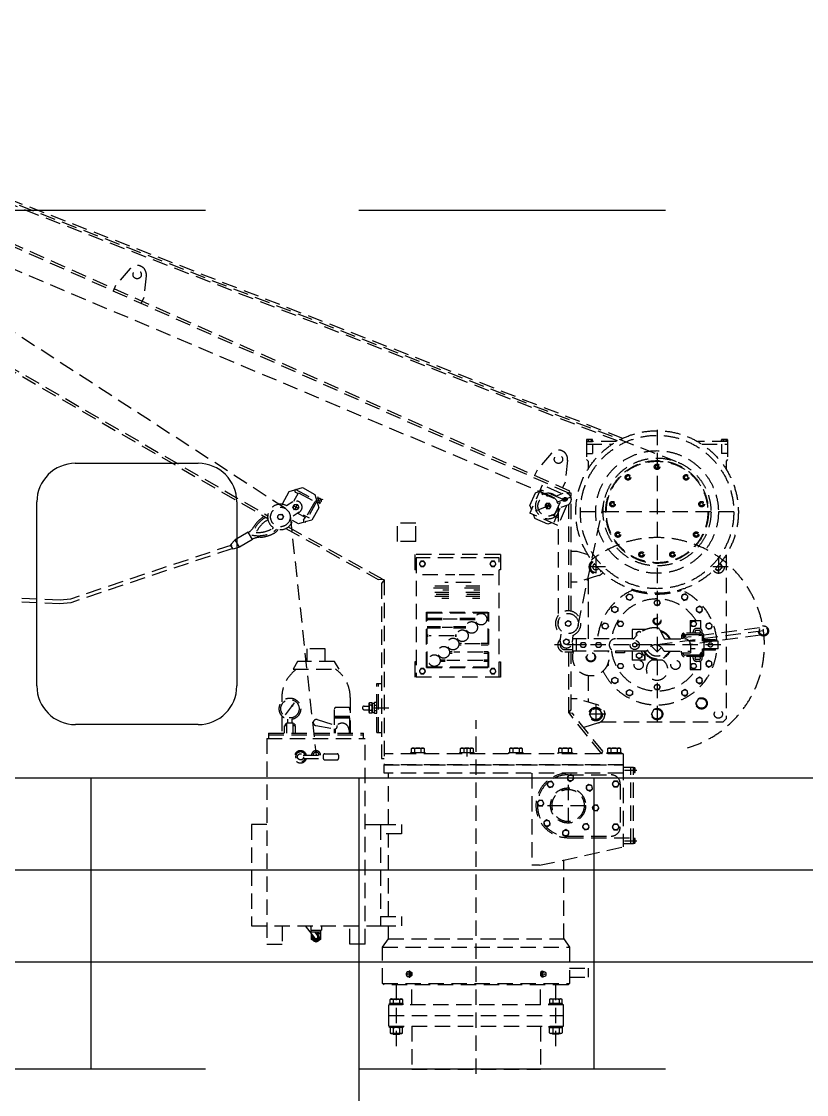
# Model space of a CAD drawing. Header units: millimetres. Extents: x -1838618 to -1600818, y -1770412 to -1553248.
# Drawn here: x -1811205 to -1808645, y -1644828 to -1641329 of the extents above; entities that cross this region are included whole.
import ezdxf

# ---------------------------------------------------------------- set-up
doc = ezdxf.new("R2010")
doc.units = ezdxf.units.MM
doc.header["$LTSCALE"] = 100
doc.linetypes.add('CENTER1', pattern=[2, 1.25, -0.25, 0.25, -0.25])
doc.linetypes.add('DASHED', pattern=[0.75, 0.5, -0.25])
for name, color, linetype in [('112tank', 9, 'CENTER1'), ('316lifesaving', 5, 'Continuous'), ('bt', 7, 'Continuous')]:
    doc.layers.add(name, color=color, linetype=linetype)

# ---------------------------------------------------------------- blocks, each defined once
blk = doc.blocks.new('RESCURE')
at = {"layer": '316lifesaving', "color": 9, "linetype": 'DASHED'}
for p, q in [((3584.7, 1835.7), (-96.5, 3271.3)), ((3408.7, 1911.9), (-72, 3269.3)), ((3392, 1903.4), (-38.5, 3241.2)), ((3236, 1740.1), (-7.6, 3180)), ((3232.8, 1732.8), (-5.8, 3170.5)), ((-106.6, 3014.4), (2251.6, 1650.6)), ((-96.1, 3017.8), (2251.4, 1659.8)), ((3178.1, 1721.8), (216.3, 2973)), ((2309.2, 1683.1), (541.1, 2830.5)), ((1803, 2465.3), (1756, 2410.7)), ((1855.6, 2442.3), (1847.3, 2370.7)), ((1755.6, 2410.5), (1747.6, 2392.2)), ((1847.3, 2370.7), (1839.3, 2352.3)), ((3520.8, 1940.1), (3520.8, 978.3)), ((3388.3, 1901.3), (3290.8, 1901.3)), ((3290.8, 1901.3), (3290.8, 1842.8)), ((3290.8, 1892.8), (3374.6, 1892.8)), ((3296, 1907.6), (3296, 1901.3)), ((3305.7, 1907.6), (3305.7, 1901.3)), ((3310.8, 1892.8), (3310.8, 1862.8)), ((3750.8, 1901.3), (3653.3, 1901.3)), ((3667, 1892.8), (3750.8, 1892.8)), ((3730.8, 1892.8), (3730.8, 1862.8)), ((3736, 1907.6), (3736, 1901.3)), ((3745.7, 1907.6), (3745.7, 1901.3)), ((3750.8, 1901.3), (3750.8, 1842.8)), ((3176.5, 1863.3), (3129.5, 1808.6)), ((3290.8, 1862.8), (3310.8, 1862.8)), ((3750.8, 1862.8), (3730.8, 1862.8)), ((3229.1, 1840.3), (3220.8, 1768.6)), ((3290.8, 1842.8), (3295.8, 1837.8)), ((3295.8, 1837.8), (3295.8, 1811.8)), ((3750.8, 1842.8), (3745.8, 1837.8)), ((3745.8, 1837.8), (3745.8, 1811.8)), ((3129.5, 1808.6), (3121.5, 1790.3)), ((2343.3, 1745), (2365.2, 1751.3)), ((2365.2, 1751.3), (2405.1, 1729.3)), ((3146.3, 1759.8), (3106.1, 1668.2)), ((3208.3, 1732.6), (3146.3, 1759.8)), ((3220.8, 1768.6), (3213, 1750.2)), ((2299.4, 1698.7), (2321.4, 1738.6)), ((2321.4, 1738.6), (2340.3, 1744.1)), ((2339.9, 1743.4), (2341.3, 1746)), ((2341.3, 1746), (2411.4, 1707.4)), ((2341.9, 1736.6), (2350.6, 1731.8)), ((2405.1, 1729.3), (2417.7, 1685.5)), ((2422.1, 1697.5), (2415.1, 1721.5)), ((3105.9, 1692.5), (3124.2, 1734.3)), ((3239.9, 1720.5), (3106.1, 1668.2)), ((3124.2, 1734.3), (3137.3, 1739.4)), ((3214, 1731.8), (3192, 1723.2)), ((3208.3, 1732.6), (3209.4, 1730)), ((3227.7, 1709.6), (3213, 1716)), ((3217.1, 1705.5), (3223.6, 1720.1)), ((3232.8, 1732.8), (3236, 1740.1)), ((3240.8, 1732.8), (3232.8, 1732.8)), ((3232.8, 1729.5), (3232.8, 1732.8)), ((3240.8, 1348.4), (3240.8, 1732.8)), ((2299.4, 1698.7), (2300, 1696.6)), ((2332.8, 1704.7), (2312.8, 1692)), ((2352.5, 1683.6), (2334.4, 1691.9)), ((2347.6, 1696.8), (2339.3, 1678.7)), ((2411.4, 1707.4), (2372.8, 1637.3)), ((2417.7, 1685.5), (2395.7, 1645.6)), ((2430.6, 1713), (2406.6, 1706)), ((3105.9, 1692.5), (3111, 1679.4)), ((3174.6, 1687.3), (3156.2, 1695.4)), ((3161.4, 1682.2), (3169.4, 1700.5)), ((3224.9, 1690.1), (3197.7, 1628.1)), ((3198.4, 1691.3), (3198, 1308.1)), ((3228.6, 1694.6), (3206.6, 1686)), ((3223.9, 1692.7), (3224.9, 1690.1)), ((3232.8, 1349.5), (3232.8, 1696.8)), ((3263.3, 1301.3), (3348.6, 1707.9)), ((2324.6, 1659.2), (2409, 878.5)), ((2354.1, 1670.9), (2334.2, 1658.2)), ((2367.5, 1663.1), (2386.8, 1652.4)), ((2368.2, 1645.6), (2373, 1654.3)), ((2395.7, 1645.6), (2373.8, 1639.3)), ((3197.7, 1628.1), (3106.1, 1668.2)), ((3117.3, 1663.3), (3122.5, 1650.1)), ((3164.2, 1631.8), (3122.5, 1650.1)), ((3177, 1663.2), (3197.1, 1654.4)), ((3770.8, 1671.8), (3270.8, 1671.8)), ((2310.4, 1618.2), (2611.7, 1452.1)), ((2318.3, 1623), (2630.8, 1450.7)), ((2352, 1633), (2332.5, 1643.7)), ((2370.8, 1638.4), (2352, 1633)), ((2372.8, 1637.3), (2370.1, 1638.8)), ((2734.8, 1635.4), (2674.8, 1635.4)), ((2674.8, 1575.4), (2674.8, 1635.4)), ((2734.8, 1575.4), (2734.8, 1635.4)), ((3177.4, 1637), (3164.2, 1631.8)), ((2145.7, 1580.7), (2130.4, 1564.9)), ((2187.8, 1605.7), (2145.7, 1580.7)), ((2159.9, 1557), (2145.7, 1580.7)), ((2201.9, 1582), (2159.9, 1557)), ((2201.9, 1582), (2187.8, 1605.7)), ((2734.8, 1575.4), (2674.8, 1575.4)), ((2138.6, 1551), (2130.4, 1564.9)), ((2159.9, 1557), (2138.6, 1551)), ((3260.8, 1542.8), (3240.8, 1542.8)), ((3295.7, 1532), (3260.8, 1542.8)), ((2730.8, 1532.8), (2730.8, 1482.8)), ((3010.8, 1532.8), (2730.8, 1532.8)), ((2735.8, 1522.8), (2735.8, 1132.8)), ((3005.8, 1522.8), (2735.8, 1522.8)), ((3005.8, 1132.8), (3005.8, 1522.8)), ((3010.8, 1532.8), (3010.8, 1482.8)), ((3320.8, 1524.8), (3320.8, 1460.8)), ((3720.8, 1524.8), (3720.8, 1460.8)), ((3745.8, 1531.8), (3745.8, 997.8)), ((2735.8, 1482.8), (2730.8, 1482.8)), ((3010.8, 1482.8), (3005.8, 1482.8)), ((3352.8, 1492.8), (3288.8, 1492.8)), ((3752.8, 1492.8), (3688.8, 1492.8)), ((2630.8, 1450.7), (2611.7, 1452.1)), ((2630.8, 1450.7), (2622.8, 1438.9)), ((2622.8, 1438.9), (2622.8, 867.8)), ((2630.8, 1450.7), (2630.8, 847.8)), ((2755.9, 1468.1), (2861.6, 1468.1)), ((2914.2, 1441.7), (2829, 1441.7)), ((2875.9, 1468.1), (2987.4, 1468.1)), ((3260.8, 1442.8), (3240.8, 1442.8)), ((3329.7, 1464.2), (3260.8, 1442.8)), ((3295.8, 1453.7), (3295.8, 1258.3)), ((2842.2, 1423.2), (2783.9, 1423.2)), ((2842.2, 1429.9), (2796.4, 1429.9)), ((2842.2, 1409.8), (2796.4, 1409.8)), ((2842.2, 1403.1), (2800.3, 1403.1)), ((2842.2, 1416.5), (2822.7, 1416.5)), ((2943, 1423.2), (2884.7, 1423.2)), ((2943, 1429.9), (2897.2, 1429.9)), ((2943, 1409.8), (2897.2, 1409.8)), ((2943, 1403.1), (2901.1, 1403.1)), ((2943, 1416.5), (2923.5, 1416.5)), ((2842.2, 1396.4), (2796.4, 1396.4)), ((2842.2, 1389.7), (2818.6, 1389.7)), ((2943, 1396.4), (2897.2, 1396.4)), ((2943, 1389.7), (2919.4, 1389.7)), ((2769.3, 1164.3), (2769.3, 1345.3)), ((2769.3, 1345.3), (2972.3, 1345.3)), ((2771.6, 1166.6), (2771.6, 1343)), ((2771.6, 1343), (2970, 1343)), ((2970, 1166.6), (2970, 1343)), ((2972.3, 1164.3), (2972.3, 1345.3)), ((2819.7, 1324.7), (2771.6, 1324.7)), ((2819.7, 1320.1), (2771.6, 1320.1)), ((2814.8, 1297.7), (2771.6, 1297.7)), ((2853.5, 1295.6), (2819.9, 1295.6)), ((2868.8, 1322.6), (2823.5, 1322.6)), ((2897.3, 1297.7), (2857, 1297.7)), ((2927.9, 1324.7), (2872.4, 1324.7)), ((2927.9, 1320.1), (2872.4, 1320.1)), ((3628.6, 1318.3), (3663.3, 1318.3)), ((3628.6, 1318.3), (3628.6, 1276.3)), ((3663.3, 1290.1), (3663.3, 1318.3)), ((2814.8, 1293.1), (2771.6, 1293.1)), ((2774.9, 1270.6), (2771.6, 1270.6)), ((2774.4, 1266), (2771.6, 1266)), ((2859.2, 1268.5), (2778.2, 1268.5)), ((2897.3, 1293.1), (2857, 1293.1)), ((2867, 1270.6), (2862.8, 1270.6)), ((2867, 1266), (2862.8, 1266)), ((3205.4, 1250.2), (3207.7, 1273.7)), ((3245.2, 1246.4), (3247.5, 1269.9)), ((3439.9, 1288.3), (3439.9, 1258.3)), ((3483.4, 1288.3), (3439.9, 1288.3)), ((3867.8, 1283.8), (3520.8, 1238.3)), ((3529.6, 1288.6), (3543.4, 1261.1)), ((3601.8, 1258.3), (3601.8, 1270.3)), ((3611.3, 1273.1), (3603.4, 1269.3)), ((3612.2, 1271.3), (3604.3, 1267.5)), ((3606.3, 1258.3), (3606.3, 1262.8)), ((3666.3, 1276.3), (3607.8, 1276.3)), ((3855, 1294.2), (3611.5, 1262.3)), ((3858.2, 1270.4), (3614.5, 1238.5)), ((3664.8, 1271.8), (3615.3, 1271.8)), ((3638.6, 1276.3), (3638.6, 1281.3)), ((3657.8, 1285.8), (3648.8, 1285.8)), ((3657.8, 1276.8), (3648.8, 1276.8)), ((3657.6, 1291.8), (3649.1, 1291.8)), ((3668.1, 1276.3), (3668.1, 1281.3)), ((3668.8, 1250.8), (3668.8, 1267.8)), ((3673.3, 1250.8), (3673.3, 1269.3)), ((2379, 1225.8), (2379, 1183.8)), ((2439, 1225.8), (2379, 1225.8)), ((2439, 1183.8), (2439, 1225.8)), ((2874.6, 1243.6), (2882.7, 1243.6)), ((2874.6, 1239), (2882.4, 1239)), ((2943.8, 1241.5), (2887.9, 1241.5)), ((2947.3, 1239), (2970, 1239)), ((2947.4, 1243.6), (2970, 1243.6)), ((3728.7, 1238.3), (3186.9, 1238.3)), ((3244.9, 1244.1), (3244.9, 1215.3)), ((3439.9, 1258.3), (3246.4, 1258.3)), ((3256.9, 1258.3), (3256.9, 1218.3)), ((3287.9, 1238.3), (3271.9, 1238.3)), ((3337.9, 1238.3), (3321.9, 1238.3)), ((3442.8, 1258.3), (3384.8, 1258.3)), ((3518.8, 1218.4), (3501.9, 1235.3)), ((3534.8, 1230.4), (3522.8, 1218.4)), ((3547.9, 1258.3), (3609.8, 1258.3)), ((3719.6, 1250.8), (3625.4, 1250.8)), ((3629.8, 1238.3), (3629.8, 1212.3)), ((3719.6, 1225.8), (3629.8, 1225.8)), ((3668.8, 1213.8), (3668.8, 1225.8)), ((3711.1, 1254.8), (3673.3, 1254.8)), ((3673.3, 1206.3), (3673.3, 1225.8)), ((3674.6, 1225.8), (3674.6, 1250.8)), ((3675.6, 1250.8), (3675.6, 1254.8)), ((3675.6, 1221.8), (3675.6, 1225.8)), ((3678.1, 1250.8), (3678.1, 1253.8)), ((3678.1, 1222.8), (3678.1, 1225.8)), ((3711.1, 1250.8), (3711.1, 1254.8)), ((3711.1, 1221.8), (3711.1, 1225.8)), ((3719.6, 1225.8), (3719.6, 1250.8)), ((2844.2, 1216.6), (2852.5, 1216.6)), ((2844.2, 1212), (2852.7, 1212)), ((2952.9, 1214.5), (2858.5, 1214.5)), ((2956.5, 1216.6), (2970, 1216.6)), ((2956.5, 1212), (2970, 1212)), ((3219.9, 1223.3), (3244.9, 1223.3)), ((3219.9, 1215.3), (3244.9, 1215.3)), ((3232.8, 1017.8), (3232.8, 1215.3)), ((3240.8, 1027.1), (3240.8, 1215.3)), ((3439.9, 1218.3), (3244.9, 1218.3)), ((3384.8, 1218.3), (3384.8, 1212.3)), ((3483.8, 1218.3), (3384.8, 1218.3)), ((3414.8, 1212.3), (3384.8, 1212.3)), ((3414.8, 1218.3), (3414.8, 1212.3)), ((3439.9, 1218.3), (3439.9, 1188.3)), ((3479.9, 1201.6), (3479.9, 1188.3)), ((3482.4, 1188.3), (3482.4, 1209.6)), ((3545.8, 1218.3), (3629.8, 1218.3)), ((3599.8, 1218.3), (3599.8, 1212.3)), ((3599.8, 1212.3), (3629.8, 1212.3)), ((3601.8, 1207.3), (3601.8, 1212.3)), ((3606.3, 1208.8), (3606.3, 1212.3)), ((3667.3, 1200.3), (3608.8, 1200.3)), ((3659.8, 1204.8), (3610.3, 1204.8)), ((3628.6, 1200.3), (3628.6, 1158.3)), ((3638.6, 1195.3), (3638.6, 1200.3)), ((3657.8, 1199.8), (3648.8, 1199.8)), ((3657.8, 1190.8), (3648.8, 1190.8)), ((3668.6, 1210.6), (3664.3, 1203)), ((3670.3, 1209.7), (3666.1, 1202)), ((3668.1, 1195.3), (3668.1, 1200.3)), ((3711.1, 1221.8), (3673.3, 1221.8)), ((2348.4, 1183.8), (2334, 1158.8)), ((2334, 1158.8), (2484, 1158.8)), ((2469.6, 1183.8), (2348.4, 1183.8)), ((2484, 1158.8), (2469.6, 1183.8)), ((2735.8, 1182.8), (2730.8, 1182.8)), ((2730.8, 1182.8), (2730.8, 1132.8)), ((2769.3, 1164.3), (2972.3, 1164.3)), ((2771.6, 1166.6), (2970, 1166.6)), ((2813.7, 1189.5), (2829.9, 1189.5)), ((2813.7, 1184.9), (2830.1, 1184.9)), ((2952.9, 1187.4), (2835.9, 1187.4)), ((2956.5, 1189.5), (2970, 1189.5)), ((2956.5, 1184.9), (2970, 1184.9)), ((3005.8, 1182.8), (3010.8, 1182.8)), ((3010.8, 1182.8), (3010.8, 1132.8)), ((3482.4, 1188.3), (3439.9, 1188.3)), ((3538.8, 1188.3), (3502.8, 1188.3)), ((3628.6, 1158.3), (3663.3, 1158.3)), ((3657.6, 1184.8), (3649.1, 1184.8)), ((3663.3, 1158.3), (3663.3, 1186.5)), ((3010.8, 1132.8), (2730.8, 1132.8)), ((3295.8, 1139), (3295.8, 1052)), ((2606.8, 1112.8), (2612.8, 1112.8)), ((2606.8, 952.8), (2606.8, 1112.8)), ((2612.8, 1112.8), (2622.8, 1112.8)), ((2612.8, 952.8), (2612.8, 1112.8)), ((2612.8, 952.8), (2612.8, 1112.8)), ((2612.8, 952.8), (2612.8, 1112.8)), ((2297.5, 1067.3), (2297.5, 1053)), ((2308.9, 1010.1), (2339, 1050.1)), ((2520.5, 1067.3), (2520.5, 950.8)), ((3260.8, 1062.8), (3240.8, 1062.8)), ((3329.7, 1041.5), (3260.8, 1062.8)), ((2469, 977.9), (2469, 1029.8)), ((2514, 1034.8), (2474, 1034.8)), ((2519, 950.8), (2519, 1029.8)), ((2566.1, 1038.8), (2582.1, 1038.8)), ((2566.1, 1026.8), (2582.1, 1026.8)), ((2590.6, 1041.5), (2583.3, 1041.5)), ((2590.6, 1024.1), (2583.3, 1024.1)), ((2591.8, 1048.1), (2598.2, 1048.1)), ((2591.8, 1017.6), (2598.2, 1017.6)), ((2596.1, 1032.8), (2658.7, 1032.8)), ((2599.4, 1041.5), (2606.8, 1041.5)), ((2599.4, 1024.1), (2606.8, 1024.1)), ((3232.8, 1017.8), (3240.8, 1027.1)), ((3232.8, 1017.8), (3244.9, 1015.5)), ((3340.8, 882.8), (3232.8, 1017.8)), ((3344.2, 891.4), (3244.9, 1015.5)), ((3320.8, 1046.3), (3320.8, 979.3)), ((2297.5, 1007.2), (2297.5, 950.8)), ((2308, 979.8), (2308, 974.8)), ((2314, 979.8), (2308, 979.8)), ((2314, 984.2), (2334, 984.2)), ((2314, 950.8), (2314, 984.2)), ((2317, 984.2), (2317, 995.8)), ((2331, 984.2), (2331, 995.8)), ((2334, 950.8), (2334, 984.2)), ((2340, 979.8), (2334, 979.8)), ((2340, 979.8), (2340, 974.8)), ((2412.9, 994.7), (2477, 975.5)), ((2519, 1004.8), (2469, 1004.8)), ((2519, 1001.8), (2469, 1001.8)), ((2519, 999.8), (2469, 999.8)), ((2930.8, -160.2), (2930.8, 993.2)), ((3329.7, 984.2), (3281.8, 969.3)), ((3354.3, 1012.8), (3287.3, 1012.8)), ((3337.4, 987.8), (3735.8, 987.8)), ((3735.8, 987.8), (3745.8, 997.8)), ((2254, 950.8), (2564, 950.8)), ((2254, 950.8), (2254, 932.8)), ((2254, 944.8), (2564, 944.8)), ((2314, 974.8), (2306.5, 974.8)), ((2306.5, 950.8), (2306.5, 974.8)), ((2341.5, 974.8), (2334, 974.8)), ((2341.5, 950.8), (2341.5, 974.8)), ((2408.4, 975.2), (2471.8, 964.8)), ((2469, 950.8), (2469, 965.2)), ((2471.5, 960.8), (2471.5, 950.8)), ((2516.5, 960.8), (2516.5, 950.8)), ((2564, 932.8), (2564, 950.8)), ((2606.8, 952.8), (2612.8, 952.8)), ((2612.8, 952.8), (2622.8, 952.8)), ((2249, 932.8), (2569, 932.8)), ((2249, 932.8), (2249, 262.8)), ((2569, 262.8), (2569, 932.8)), ((2367.1, 878.5), (2432.5, 878.5)), ((2432.5, 878.5), (2432.5, 868.5)), ((2437.5, 883.5), (2477.5, 883.5)), ((2482.5, 878.5), (2482.5, 868.5)), ((3410.8, 882.8), (2630.8, 882.8)), ((2764.8, 886.8), (2716.8, 886.8)), ((2716.8, 886.8), (2716.8, 882.8)), ((2730.5, 900.4), (2730.5, 886.8)), ((2751.1, 900.4), (2751.1, 886.8)), ((2764.8, 886.8), (2764.8, 882.8)), ((2876.8, 886.8), (2876.8, 882.8)), ((2924.8, 886.8), (2876.8, 886.8)), ((2890.5, 900.4), (2890.5, 886.8)), ((2900.8, 901.8), (2900.8, 874.3)), ((2911.1, 900.4), (2911.1, 886.8)), ((2924.8, 886.8), (2924.8, 882.8)), ((3036.8, 886.8), (3036.8, 882.8)), ((3084.8, 886.8), (3036.8, 886.8)), ((3050.5, 900.4), (3050.5, 886.8)), ((3071.1, 900.4), (3071.1, 886.8)), ((3084.8, 886.8), (3084.8, 882.8)), ((3196.8, 886.8), (3196.8, 882.8)), ((3244.8, 886.8), (3196.8, 886.8)), ((3210.5, 900.4), (3210.5, 886.8)), ((3231.1, 900.4), (3231.1, 886.8)), ((3244.8, 886.8), (3244.8, 882.8)), ((3340.8, 882.8), (3344.2, 891.4)), ((3356.8, 886.8), (3356.8, 882.8)), ((3404.8, 886.8), (3356.8, 886.8)), ((3370.5, 900.4), (3370.5, 886.8)), ((3391.1, 900.4), (3391.1, 886.8)), ((3404.8, 886.8), (3404.8, 882.8)), ((3410.8, 882.8), (3410.8, 847.8)), ((2367.1, 868.5), (2432.5, 868.5)), ((2437.5, 863.5), (2477.5, 863.5)), ((2622.8, 867.8), (2630.8, 867.8)), ((3410.8, 847.8), (2630.8, 847.8)), ((2630.8, 847.8), (3410.8, 847.8)), ((3410.8, 847.8), (2630.8, 847.8)), ((2630.8, 819.8), (2630.8, 847.8)), ((3410.8, 847.8), (3410.8, 579.8)), ((3410.8, 839.8), (3443.8, 839.8)), ((3435.8, 589.8), (3435.8, 839.8)), ((3443.8, 589.8), (3443.8, 839.8)), ((3410.8, 819.8), (2630.8, 819.8)), ((2644.8, 652.8), (2644.8, 819.8)), ((3112.8, 819.8), (3112.8, 519.8)), ((3230.8, 814.8), (3370.8, 814.8)), ((3415.1, 829.8), (3455.2, 829.8)), ((3448.8, 833.5), (3443.8, 833.5)), ((3448.8, 826.1), (3443.8, 826.1)), ((3230.8, 782), (3230.8, 647.7)), ((3400.8, 784.8), (3400.8, 644.8)), ((3163.7, 714.8), (3298, 714.8)), ((2249, 652.8), (2199, 652.8)), ((2199, 652.8), (2199, 322.8)), ((2569, 652.8), (2619, 652.8)), ((2619, 652.8), (2687.3, 652.8)), ((2619, 652.8), (2619, 322.8)), ((2687.3, 652.8), (2687.3, 622.8)), ((2687.3, 622.8), (2619, 622.8)), ((2644.8, 352.8), (2644.8, 622.8)), ((3230.8, 614.8), (3370.8, 614.8)), ((3230.8, 609.8), (3435.8, 609.8)), ((3414.7, 599.8), (3455.2, 599.8)), ((3448.8, 603.5), (3443.8, 603.5)), ((3448.8, 596.1), (3443.8, 596.1)), ((3137.8, 519.8), (3410.8, 579.8)), ((3443.8, 589.8), (3410.8, 589.8)), ((3216.8, 279.8), (3216.8, 537.2)), ((3137.8, 519.8), (3112.8, 519.8)), ((2619, 352.8), (2687.3, 352.8)), ((2687.3, 352.8), (2687.3, 322.8)), ((2199, 322.8), (2619, 322.8)), ((2299, 322.8), (2299, 262.8)), ((2373.4, 322.8), (2404.2, 282.9)), ((2388.6, 322.8), (2391.5, 319.1)), ((2391.5, 322.8), (2391.5, 307.8)), ((2426.5, 322.8), (2426.5, 307.8)), ((2519, 262.8), (2519, 322.8)), ((2619, 322.8), (2687.3, 322.8)), ((2644.8, 279.8), (2644.8, 322.8)), ((2391.5, 307.8), (2426.5, 307.8)), ((2393, 302.8), (2393, 307.8)), ((2393, 302.8), (2425, 302.8)), ((2404.1, 302.8), (2413.7, 290.3)), ((2423, 302.8), (2423, 295.9)), ((2425, 302.8), (2425, 307.8)), ((2249, 262.8), (2299, 262.8)), ((2569, 262.8), (2519, 262.8)), ((2625.8, 252.5), (2644.8, 279.8)), ((2625.8, 252.5), (3235.8, 252.5)), ((2625.8, 134.8), (2625.8, 252.5)), ((2644.8, 279.8), (3216.8, 279.8)), ((3216.8, 279.8), (3235.8, 252.5)), ((3235.8, 252.5), (3235.8, 134.8)), ((3235.8, 184.8), (3296.4, 184.8)), ((3296.4, 184.8), (3296.4, 154.8)), ((2708.6, 172.8), (2710.3, 172.8)), ((2708.6, 156.8), (2710.3, 156.8)), ((2715.1, 174.5), (2712.7, 174.5)), ((2712.7, 155.1), (2715.1, 155.1)), ((3146.5, 174.5), (3148.9, 174.5)), ((3148.9, 155.1), (3146.5, 155.1)), ((3153, 172.8), (3151.4, 172.8)), ((3153, 156.8), (3151.4, 156.8)), ((3235.8, 154.8), (3296.4, 154.8)), ((2625.8, 134.8), (3235.8, 134.8)), ((2630.8, 129.8), (2625.8, 134.8)), ((3230.8, 129.8), (2630.8, 129.8)), ((2670.8, -70.2), (2670.8, 112.8)), ((2671.3, 83.8), (2671.3, 129.8)), ((2721.3, 64.8), (2721.3, 129.8)), ((3140.3, 64.8), (3140.3, 129.8)), ((3190.3, 83.8), (3190.3, 129.8)), ((3190.8, -70.2), (3190.8, 112.8)), ((3235.8, 134.8), (3230.8, 129.8)), ((2660.5, 82.4), (2660.5, 68.8)), ((2681.1, 82.4), (2681.1, 68.8)), ((3180.5, 82.4), (3180.5, 68.8)), ((3201.1, 82.4), (3201.1, 68.8)), ((3215.8, 64.8), (2645.8, 64.8)), ((2645.8, 29.8), (2645.8, 64.8)), ((2648.8, 68.8), (2692.8, 68.8)), ((2648.8, 64.8), (2648.8, 68.8)), ((2692.8, 64.8), (2692.8, 68.8)), ((3212.8, 68.8), (3168.8, 68.8)), ((3168.8, 64.8), (3168.8, 68.8)), ((3212.8, 64.8), (3212.8, 68.8)), ((3215.8, 29.8), (3215.8, 64.8)), ((2645.8, 29.8), (3215.8, 29.8)), ((2645.8, -5.2), (2645.8, 29.8)), ((3215.8, -5.2), (3215.8, 29.8)), ((2645.8, -5.2), (3215.8, -5.2)), ((2648.8, -9.2), (2648.8, -5.2)), ((2692.8, -9.2), (2648.8, -9.2)), ((2660.5, -10.6), (2660.5, -26.7)), ((2681.1, -10.6), (2681.1, -26.7)), ((2692.8, -9.2), (2692.8, -5.2)), ((2721.3, -5.2), (2721.3, -145.2)), ((3140.3, -5.2), (3140.3, -145.2)), ((3168.8, -9.2), (3168.8, -5.2)), ((3168.8, -9.2), (3212.8, -9.2)), ((3180.5, -10.6), (3180.5, -26.7)), ((3201.1, -10.6), (3201.1, -26.7)), ((3212.8, -9.2), (3212.8, -5.2)), ((2721.3, -145.2), (3140.3, -145.2))]:
    blk.add_line(p, q, dxfattribs=at)
for points in [[(2134.8, 1552), (1609.2, 1376.1), (1574.2, 1372.3), (1229.9, 1386.1), (958.4, 1415.2), (747.8, 1457.7), (586.4, 1511.7), (462.5, 1575.1), (364.4, 1646.1), (281.8, 1723.1), (211.4, 1807.3), (151.3, 1900.7), (99.8, 2004.9), (54.9, 2121.7), (15, 2252.9), (-21.9, 2400.3), (-57.5, 2565.7)], [(2134.2, 1563.9), (1608.9, 1388.1), (1574.4, 1384.3), (1230.8, 1398.1), (960.2, 1427.1), (750.9, 1469.3), (591.1, 1522.8), (468.8, 1585.4), (372, 1655.4), (290.6, 1731.3), (221.1, 1814.5), (161.8, 1906.6), (110.8, 2009.7), (66.3, 2125.6), (26.6, 2256.1), (-10.2, 2403), (-45.8, 2568.3)], [(2336.7, 1706.6), (2352.1, 1734.4), (2404.6, 1705.4), (2375.6, 1652.9), (2348.6, 1667.8)], [(3329.3, 1488.6), (3326.3, 1483.3), (3315.3, 1483.3), (3309.8, 1492.8), (3315.3, 1502.3), (3317.1, 1502.3)], [(3453.9, 1268.6), (3453.9, 1278.2), (3462.4, 1283.1), (3467.7, 1280.1)], [(3361.2, 1177.6), (3361.2, 1171.3), (3357.2, 1169)], [(2411, 302.8), (2424, 295.3), (2424, 278), (2409, 269.3), (2394, 278), (2394, 296.2)], [(2405, 301.6), (2407, 302.8)], [(2710.6, 172.8), (2712.7, 174.5), (2718.7, 169.7), (2718.7, 160), (2712.7, 155.1), (2710.6, 156.8)], [(2715.1, 174.5), (2721.1, 169.7), (2721.1, 160), (2715.1, 155.1)], [(3146.5, 174.5), (3140.5, 169.7), (3140.5, 160), (3146.5, 155.1)], [(3151, 172.8), (3148.9, 174.5), (3143, 169.7), (3143, 160), (3148.9, 155.1), (3151, 156.8)], [(2658.9, -28.2), (2660.6, -31.2), (2681, -31.2), (2682.7, -28.2)], [(2660.6, -28.2), (2660.6, -31.2)], [(2681, -28.2), (2681, -31.2)], [(3202.7, -28.2), (3201, -31.2), (3180.6, -31.2), (3178.9, -28.2)], [(3180.6, -28.2), (3180.6, -31.2)], [(3201, -28.2), (3201, -31.2)]]:
    blk.add_lwpolyline(points, dxfattribs=at)
for points in [[(3310.5, 1901.3), (3310.5, 1907.6), (3309.3, 1908.3), (3292.3, 1908.3), (3291.1, 1907.6), (3291.1, 1901.3)], [(3731.1, 1901.3), (3731.1, 1907.6), (3732.3, 1908.3), (3749.3, 1908.3), (3750.5, 1907.6), (3750.5, 1901.3)], [(3523.7, 1824.3), (3526.6, 1819.3), (3523.7, 1814.3), (3517.9, 1814.3), (3515, 1819.3), (3517.9, 1824.3)], [(3425, 1790.5), (3430.4, 1788.5), (3431.4, 1782.8), (3427, 1779.1), (3421.6, 1781.1), (3420.6, 1786.8)], [(3621, 1786.8), (3620, 1781.1), (3614.6, 1779.1), (3610.2, 1782.8), (3611.2, 1788.5), (3616.6, 1790.5)], [(2353.3, 1688.1), (2348.7, 1679.5), (2338.9, 1679.1), (2333.7, 1687.4), (2338.2, 1696.1), (2348, 1696.4)], [(3161.8, 1682.2), (3171.5, 1683.6), (3175.1, 1692.8), (3169, 1700.5), (3159.3, 1699.1), (3155.7, 1689.9)], [(3371.1, 1701.1), (3376.6, 1703.1), (3381, 1699.4), (3380, 1693.7), (3374.5, 1691.7), (3370.1, 1695.5)], [(3671.5, 1695.5), (3667.1, 1691.7), (3661.6, 1693.7), (3660.6, 1699.4), (3665.1, 1703.1), (3670.5, 1701.1)], [(2302.5, 1656.1), (2298, 1647.4), (2288.2, 1647), (2282.9, 1655.3), (2287.5, 1664), (2297.3, 1664.4)], [(3387.3, 1598.1), (3390.2, 1603.1), (3396, 1603.1), (3398.8, 1598.1), (3396, 1593.1), (3390.2, 1593.1)], [(3651.4, 1593.1), (3645.7, 1593.1), (3642.8, 1598.1), (3645.7, 1603.1), (3651.4, 1603.1), (3654.3, 1598.1)], [(2750.9, 1511.3), (2746, 1502.8), (2750.9, 1494.3), (2760.7, 1494.3), (2765.6, 1502.8), (2760.7, 1511.3)], [(2980.9, 1511.3), (2976, 1502.8), (2980.9, 1494.3), (2990.7, 1494.3), (2995.6, 1502.8), (2990.7, 1511.3)], [(3465.9, 1529.5), (3464.9, 1535.2), (3469.4, 1538.9), (3474.8, 1536.9), (3475.8, 1531.2), (3471.4, 1527.5)], [(3570.3, 1527.5), (3565.8, 1531.2), (3566.8, 1536.9), (3572.3, 1538.9), (3576.7, 1535.2), (3575.7, 1529.5)], [(3428, 1404.8), (3438.6, 1402), (3441.4, 1391.4), (3433.6, 1383.6), (3423.1, 1386.4), (3420.2, 1397)], [(3613.6, 1404.8), (3603.1, 1402), (3600.2, 1391.4), (3608, 1383.6), (3618.6, 1386.4), (3621.4, 1397)], [(3373.4, 1359.5), (3382.9, 1365), (3392.4, 1359.5), (3392.4, 1348.5), (3382.9, 1343), (3373.4, 1348.5)], [(3515.9, 1384.3), (3525.7, 1384.3), (3530.6, 1375.8), (3525.7, 1367.3), (3515.9, 1367.3), (3511, 1375.8)], [(3668.2, 1359.5), (3658.7, 1365), (3649.2, 1359.5), (3649.2, 1348.5), (3658.7, 1343), (3668.2, 1348.5)], [(3232.7, 1298.4), (3223.5, 1301.8), (3221.8, 1311.5), (3229.4, 1317.7), (3238.6, 1314.3), (3240.2, 1304.6)], [(3348.8, 1310.5), (3359.4, 1307.6), (3362.3, 1297), (3354.5, 1289.3), (3343.9, 1292.1), (3341.1, 1302.7)], [(3391.9, 1307.1), (3396.8, 1315.6), (3406.6, 1315.6), (3411.5, 1307.1), (3406.6, 1298.6), (3396.8, 1298.6)], [(3644.8, 1315.6), (3649.7, 1307.1), (3644.8, 1298.6), (3635, 1298.6), (3630.1, 1307.1), (3635, 1315.6)], [(3692.8, 1310.5), (3682.2, 1307.6), (3679.4, 1297), (3687.1, 1289.3), (3697.7, 1292.1), (3700.5, 1302.7)], [(3226.9, 1238.6), (3217.7, 1242.1), (3216.1, 1251.7), (3223.7, 1258), (3232.9, 1254.6), (3234.5, 1244.9)], [(3284.8, 1246.8), (3289.7, 1238.3), (3284.8, 1229.8), (3274.9, 1229.8), (3270, 1238.3), (3274.9, 1246.8)], [(3334.8, 1246.8), (3339.7, 1238.3), (3334.8, 1229.8), (3324.9, 1229.8), (3320, 1238.3), (3324.9, 1246.8)], [(3441.3, 1242.1), (3447.8, 1245.8), (3454.3, 1242.1), (3454.3, 1234.6), (3447.8, 1230.8), (3441.3, 1234.6)], [(3470.9, 1198.4), (3462.4, 1193.5), (3453.9, 1198.4), (3453.9, 1208.2), (3462.4, 1213.1), (3470.9, 1208.2)], [(2750.9, 1161.3), (2746, 1152.8), (2750.9, 1144.3), (2760.7, 1144.3), (2765.6, 1152.8), (2760.7, 1161.3)], [(2980.9, 1161.3), (2976, 1152.8), (2980.9, 1144.3), (2990.7, 1144.3), (2995.6, 1152.8), (2990.7, 1161.3)], [(3396.8, 1161.1), (3391.9, 1169.6), (3396.8, 1178.1), (3406.6, 1178.1), (3411.5, 1169.6), (3406.6, 1161.1)], [(3649.7, 1169.6), (3644.8, 1161.1), (3635, 1161.1), (3630.1, 1169.6), (3635, 1178.1), (3644.8, 1178.1)], [(3699.5, 1182.2), (3690, 1187.7), (3680.5, 1182.2), (3680.5, 1171.3), (3690, 1165.8), (3699.5, 1171.3)], [(3373.4, 1128.1), (3382.9, 1133.6), (3392.4, 1128.1), (3392.4, 1117.1), (3382.9, 1111.6), (3373.4, 1117.1)], [(3668.2, 1128.1), (3658.7, 1133.6), (3649.2, 1128.1), (3649.2, 1117.1), (3658.7, 1111.6), (3668.2, 1117.1)], [(3421.3, 1087.9), (3430.8, 1093.4), (3440.3, 1087.9), (3440.3, 1076.9), (3430.8, 1071.5), (3421.3, 1076.9)], [(3525.7, 1092.3), (3515.9, 1092.3), (3511, 1100.8), (3515.9, 1109.3), (3525.7, 1109.3), (3530.6, 1100.8)], [(3620.3, 1087.9), (3610.8, 1093.4), (3601.3, 1087.9), (3601.3, 1076.9), (3610.8, 1071.5), (3620.3, 1076.9)], [(2591.8, 1017.6), (2590.6, 1015.4), (2583.3, 1015.4), (2582.1, 1017.6), (2582.1, 1048.1), (2583.3, 1050.2), (2590.6, 1050.2), (2591.8, 1048.1)], [(2606.8, 1050.2), (2599.4, 1050.2), (2598.2, 1048.1), (2598.2, 1017.6), (2599.4, 1015.4), (2606.8, 1015.4)], [(3675, 1063.8), (3684.3, 1047.8), (3675, 1031.8), (3656.6, 1031.8), (3647.3, 1047.8), (3656.6, 1063.8)], [(3331.2, 1030.8), (3341.6, 1012.8), (3331.2, 994.8), (3310.4, 994.8), (3300, 1012.8), (3310.4, 1030.8)], [(3530, 1028.8), (3539.3, 1012.8), (3530, 996.8), (3511.6, 996.8), (3502.3, 1012.8), (3511.6, 1028.8)], [(2720.3, 886.8), (2720.3, 900.4), (2722.8, 901.8), (2758.8, 901.8), (2761.3, 900.4), (2761.3, 886.8)], [(2880.3, 886.8), (2880.3, 900.4), (2882.8, 901.8), (2918.8, 901.8), (2921.3, 900.4), (2921.3, 886.8)], [(3040.3, 886.8), (3040.3, 900.4), (3042.8, 901.8), (3078.8, 901.8), (3081.3, 900.4), (3081.3, 886.8)], [(3200.3, 886.8), (3200.3, 900.4), (3202.8, 901.8), (3238.8, 901.8), (3241.3, 900.4), (3241.3, 886.8)], [(3360.3, 886.8), (3360.3, 900.4), (3362.8, 901.8), (3398.8, 901.8), (3401.3, 900.4), (3401.3, 886.8)], [(3248.6, 809.1), (3239.6, 815.4), (3229.7, 810.8), (3228.7, 799.8), (3237.7, 793.5), (3247.6, 798.2)], [(3443.8, 822.4), (3448.8, 822.4), (3449.3, 823.3), (3449.3, 836.3), (3448.8, 837.2), (3443.8, 837.2)], [(3176.7, 794.1), (3165.9, 792.2), (3162.2, 781.9), (3169.2, 773.4), (3180, 775.4), (3183.8, 785.7)], [(3310.1, 768.9), (3308.2, 779.7), (3297.8, 783.5), (3289.4, 776.4), (3291.3, 765.6), (3301.7, 761.9)], [(3380.3, 794.3), (3374.8, 784.8), (3380.3, 775.3), (3391.3, 775.3), (3396.8, 784.8), (3391.3, 794.3)], [(3136.5, 732.6), (3130.2, 723.6), (3134.9, 713.7), (3145.8, 712.7), (3152.1, 721.7), (3147.4, 731.6)], [(3325.1, 697), (3331.4, 706), (3326.8, 716), (3315.8, 716.9), (3309.5, 707.9), (3314.2, 698)], [(3151.6, 660.7), (3153.5, 649.9), (3163.8, 646.2), (3172.2, 653.2), (3170.3, 664), (3160, 667.8)], [(3213, 620.5), (3222, 614.2), (3232, 618.9), (3232.9, 629.8), (3223.9, 636.1), (3214, 631.4)], [(3284.9, 635.6), (3295.7, 637.5), (3299.5, 647.8), (3292.4, 656.2), (3281.6, 654.3), (3277.9, 644)], [(3380.3, 654.3), (3374.8, 644.8), (3380.3, 635.3), (3391.3, 635.3), (3396.8, 644.8), (3391.3, 654.3)], [(3443.8, 592.4), (3448.8, 592.4), (3449.3, 593.3), (3449.3, 606.3), (3448.8, 607.2), (3443.8, 607.2)], [(2650.3, 68.8), (2650.3, 82.4), (2652.8, 83.8), (2688.8, 83.8), (2691.3, 82.4), (2691.3, 68.8)], [(3211.3, 68.8), (3211.3, 82.4), (3208.8, 83.8), (3172.8, 83.8), (3170.3, 82.4), (3170.3, 68.8)], [(2652.8, -9.2), (2650.3, -10.6), (2650.3, -26.7), (2652.8, -28.2), (2688.8, -28.2), (2691.3, -26.7), (2691.3, -10.6), (2688.8, -9.2)], [(3208.8, -9.2), (3211.3, -10.6), (3211.3, -26.7), (3208.8, -28.2), (3172.8, -28.2), (3170.3, -26.7), (3170.3, -10.6), (3172.8, -9.2)]]:
    blk.add_lwpolyline(points, close=True, dxfattribs=at)
at = {"layer": '316lifesaving', "color": 9, "linetype": 'DASHED', "flags": 128}
blk.add_lwpolyline([(3141.8, 1739.8, 0.414214), (3143.8, 1734.5), (3198.8, 1710.5, -0.414214), (3202.9, 1699.9), (3178.8, 1645, 0.414214), (3180.9, 1639.7), (3184.5, 1638.1), (3216.6, 1711.4), (3143.4, 1743.5)], format="xyb", close=True, dxfattribs=at)
at = {"layer": '316lifesaving', "color": 9, "linetype": 'DASHED'}
for centre, radius in [((1825.8, 2445.8), 13.5), ((3520.8, 1671.8), 265), ((3520.8, 1671.8), 250), ((3199.3, 1843.7), 13.5), ((3520.8, 1671.8), 200), ((3520.8, 1671.8), 175.9), ((3520.8, 1671.8), 167.5), ((3520.8, 1671.8), 165.5), ((3520.8, 1819.3), 9), ((3426, 1784.8), 9), ((3615.6, 1784.8), 9), ((2418.6, 1709.5), 7.5), ((3165.4, 1691.3), 33), ((3221.3, 1713.2), 6), ((3220.4, 1712.8), 4), ((2292.7, 1655.7), 32), ((2343.5, 1687.8), 8.5), ((3165.4, 1691.3), 8.5), ((3375.5, 1697.4), 9), ((3666.1, 1697.4), 9), ((2292.7, 1655.7), 8.5), ((3393.1, 1598.1), 9), ((3648.5, 1598.1), 9), ((3470.4, 1533.2), 9), ((3571.3, 1533.2), 9), ((2755.8, 1502.8), 8.5), ((2985.8, 1502.8), 8.5), ((3430.8, 1394.2), 9.5), ((3610.8, 1394.2), 9.5), ((3520.8, 1375.8), 8.5), ((2946.8, 1322.4), 19), ((3231, 1308), 33), ((3382.9, 1354), 9.5), ((3658.7, 1354), 9.5), ((2916.4, 1295.4), 19), ((3231, 1308), 8.5), ((3351.7, 1299.9), 9.5), ((3401.7, 1307.1), 8.5), ((3520.8, 1316.3), 12.5), ((3520.8, 1316.3), 10), ((3639.9, 1307.1), 8.5), ((3690, 1299.9), 9.5), ((3867.8, 1283.8), 16.5), ((3867.8, 1283.8), 13.5), ((2855.6, 1241.3), 19), ((2886, 1268.3), 19), ((3607.8, 1270.3), 4.5), ((2825.2, 1214.3), 19), ((3225.3, 1248.3), 8.5), ((3279.9, 1238.3), 8.5), ((3329.9, 1238.3), 8.5), ((3447.8, 1238.3), 15), ((3447.8, 1238.3), 6.5), ((3694.6, 1238.3), 7), ((2794.8, 1187.2), 19), ((3304.9, 1198.3), 15), ((3304.9, 1198.3), 13), ((3462.4, 1203.3), 8.5), ((3667.3, 1206.3), 4.5), ((2755.8, 1152.8), 8.5), ((2985.8, 1152.8), 8.5), ((3401.7, 1169.6), 8.5), ((3460.8, 1173.3), 15), ((3580.8, 1173.3), 15), ((3639.9, 1169.6), 8.5), ((3690, 1176.7), 9.5), ((3382.9, 1122.6), 9.5), ((3658.7, 1122.6), 9.5), ((3430.8, 1082.4), 9.5), ((3520.8, 1100.8), 8.5), ((3610.8, 1082.4), 9.5), ((2324, 1030.1), 35), ((2324, 1030.1), 30), ((3665.8, 1047.8), 18.5), ((3665.8, 1047.8), 16), ((3320.8, 1012.8), 22), ((3320.8, 1012.8), 18), ((3520.8, 1012.8), 18.5), ((3520.8, 1012.8), 16), ((3720.8, 1012.8), 13.5), ((2358.4, 873.5), 10), ((3238.7, 804.5), 9.5), ((3173, 783.8), 9.5), ((3230.8, 714.8), 57.2), ((3299.8, 772.7), 9.5), ((3385.8, 784.8), 9.5), ((3230.8, 714.8), 52.5), ((3141.2, 722.7), 9.5), ((3320.5, 707), 9.5), ((3161.9, 657), 9.5), ((3223, 625.2), 9.5), ((3288.7, 645.9), 9.5), ((3385.8, 644.8), 9.5)]:
    blk.add_circle(centre, radius, dxfattribs=at)
for centre, radius, start, end in [((1825.8, 2445.8), 30, 353.3836, 139.2874), ((3293.5, 1903.7), 4.65, 58.6069, 121.3931), ((3300.8, 1890.7), 17.6, 74.0213, 105.9787), ((3308.1, 1903.7), 4.65, 58.6069, 121.3931), ((3733.5, 1903.7), 4.65, 58.6069, 121.3931), ((3740.8, 1890.7), 17.6, 74.0213, 105.9787), ((3748.1, 1903.7), 4.65, 58.6069, 121.3931), ((3199.3, 1843.7), 30, 353.3836, 139.2874), ((2344.3, 1741), 5, 151.1295, 241.1295), ((3165.4, 1691.3), 41.5, 50.1542, 352.5315), ((3221.3, 1713.2), 20, 291.3429, 111.3429), ((2292.7, 1655.7), 41.5, 61.093, 3.4703), ((2343.5, 1687.8), 20, 302.2817, 122.2817), ((2295.7, 1568.1), 100.3, 120.6181, 163.4685), ((2295.7, 1568.1), 105.5, 122.2862, 148.0405), ((2295.7, 1568.1), 89.6, 120.7381, 155.4714), ((2258.1, 1631.4), 26.6, 120.6712, 120.7381), ((2258.1, 1631.4), 16, 111.2165, 120.7381), ((2372.6, 1643.2), 5, 151.1295, 241.1295), ((2154.5, 1653.8), 59.7, 304.653, 330.043), ((2220.5, 1694.7), 89.6, 266.0049, 300.7381), ((2258.1, 1631.4), 16, 300.7381, 318.804), ((2258.1, 1631.4), 26.6, 300.7381, 325.1541), ((2258.1, 1631.4), 31.9, 300.7381, 328.6883), ((2220.5, 1694.7), 100.3, 258.0078, 300.7381), ((2228.3, 1529.8), 59.7, 91.4332, 116.8233), ((2220.5, 1694.7), 105.5, 273.4357, 300.7381), ((3520.8, 1238.3), 350, 286.5379, 127.9718), ((3320.8, 1492.8), 22, 120.5987, 323.0583), ((3320.8, 1492.8), 18, 119.0336, 324.6234), ((3720.8, 1492.8), 20, 216.2603, 60.0827), ((3320.8, 1492.8), 30, 287.217, 321.5375), ((3720.8, 1492.8), 12, 210.4584, 282.169), ((3720.8, 1492.8), 10.4, 207.9686, 68.3744), ((3720.8, 1492.8), 12, 339.4648, 65.8846), ((3520.8, 1238.3), 195.5, 113.0923, 174.1283), ((3520.8, 1671.8), 267.5, 252.5574, 287.4426), ((3520.8, 1238.3), 195.5, 3.6657, 66.9077), ((3520.8, 1238.3), 150, 32.231, 172.3377), ((3231, 1308), 41.5, 293.337, 235.7143), ((3442.8, 1263.3), 5, 270, 323.1301), ((3514.8, 1209.3), 85, 85.554, 143.1301), ((3462.4, 1273.3), 8.5, 51.8628, 206.8158), ((3520.6, 1284.1), 10, 26.7522, 85.554), ((3520.8, 1238.3), 47.5, 24.9011, 76.9001), ((3520.8, 1238.3), 45, 26.3878, 74.1886), ((3547.9, 1263.3), 5, 206.6654, 270), ((3607.8, 1270.3), 6, 90, 180), ((3606.3, 1271.8), 9, 270, 0), ((3649.1, 1281.3), 10.5, 90, 180), ((3648.8, 1281.3), 4.5, 90, 270), ((3657.6, 1281.3), 10.5, 0, 90), ((3657.8, 1281.3), 4.5, 270, 90), ((3664.8, 1267.8), 4, 0, 90), ((3666.3, 1269.3), 7, 0, 90), ((3219.9, 1238.3), 23, 126.9692, 270), ((3219.9, 1238.3), 15, 158.9892, 270), ((3225.3, 1248.3), 20, 174.5257, 354.5257), ((3520.8, 1238.3), 195.5, 205.7279, 356.3339), ((3384.8, 1238.3), 20, 90, 270), ((3514.8, 1209.3), 29, 24.3157, 155.6843), ((3609.8, 1238.3), 20, 0, 90), ((3679.1, 1253.8), 1, 90, 180), ((3304.9, 1198.3), 60, 160.5288, 19.4712), ((3520.8, 1238.3), 150, 187.6623, 327.769), ((3520.8, 1238.3), 55, 201.3237, 221.8694), ((3520.8, 1238.3), 48, 204.6243, 216.7569), ((3520.8, 1238.3), 48, 204.6243, 216.7569), ((3520.8, 1238.3), 47.5, 204.9011, 335.0989), ((3520.8, 1238.3), 45, 206.3878, 333.6122), ((3483.8, 1223.3), 5, 270, 335.6843), ((3520.8, 1238.3), 36, 206.9708, 326.251), ((3520.8, 1238.3), 20, 264.195, 275.805), ((3545.8, 1223.3), 5, 204.3157, 270), ((3608.8, 1207.3), 7, 180, 270), ((3610.3, 1208.8), 4, 180, 270), ((3649.1, 1195.3), 10.5, 180, 270), ((3648.8, 1195.3), 4.5, 90, 270), ((3657.6, 1195.3), 10.5, 270, 0), ((3657.8, 1195.3), 4.5, 270, 90), ((3668.8, 1204.8), 9, 90, 180), ((3667.3, 1206.3), 6, 270, 0), ((3679.1, 1222.8), 1, 180, 270), ((2409, 1067.3), 111.5, 124.8523, 180), ((2409, 1067.3), 111.5, 0, 55.1477), ((3351.7, 1176.7), 9.5, 305.897, 4.6374), ((3520.8, 1158.3), 35, 121.0027, 58.9973), ((2590.5, 1045.9), 8.36, 148.641, 211.359), ((2583.4, 1045.9), 8.36, 328.641, 31.359), ((2606.5, 1045.9), 8.35, 148.6069, 211.3931), ((2474, 1029.8), 5, 90, 180), ((2514, 1029.8), 5, 0, 90), ((2566.1, 1032.8), 6, 90, 270), ((2613.7, 1032.8), 31.6, 164.0213, 195.9787), ((2590.5, 1019.8), 8.36, 148.641, 211.359), ((2560.2, 1032.8), 31.6, 344.0213, 15.9787), ((2583.4, 1019.8), 8.36, 328.641, 31.359), ((2606.5, 1019.8), 8.35, 148.6069, 211.3931), ((2629.7, 1032.8), 31.6, 164.0213, 195.9787), ((3320.8, 1012.8), 30, 287.217, 72.783), ((2410, 985.1), 10, 73.373, 260.6452), ((2494, 960.8), 22.5, 0, 139.0669), ((2494, 960.8), 22.5, 169.8074, 180), ((2470.4, 972.1), 7.48, 281.5185, 27.3558), ((2358.4, 873.5), 20, 14.4775, 345.5225), ((2358.4, 873.5), 16, 18.21, 341.79), ((2409, 878.5), 15, 0, 180), ((2409, 878.5), 10, 0, 180), ((2437.5, 878.5), 5, 90, 180), ((2477.5, 878.5), 5, 0, 90), ((2725.4, 892), 9.85, 58.6069, 121.3931), ((2740.8, 864.5), 37.3, 74.0213, 105.9787), ((2756.2, 892), 9.85, 58.6069, 121.3931), ((2885.4, 892), 9.85, 58.6069, 121.3931), ((2900.8, 864.5), 37.3, 74.0213, 105.9787), ((2916.2, 892), 9.85, 58.6069, 121.3931), ((3045.4, 892), 9.85, 58.6069, 121.3931), ((3060.8, 864.5), 37.3, 74.0213, 105.9787), ((3076.2, 892), 9.85, 58.6069, 121.3931), ((3205.4, 892), 9.85, 58.6069, 121.3931), ((3220.8, 864.5), 37.3, 74.0213, 105.9787), ((3236.2, 892), 9.85, 58.6069, 121.3931), ((3365.4, 892), 9.85, 58.6069, 121.3931), ((3380.8, 864.5), 37.3, 74.0213, 105.9787), ((3396.2, 892), 9.85, 58.6069, 121.3931), ((2437.5, 868.5), 5, 180, 270), ((2477.5, 868.5), 5, 270, 0), ((3230.8, 714.8), 105, 90, 270), ((3230.8, 714.8), 100, 90, 270), ((3370.8, 784.8), 30, 0, 90), ((3445.8, 835.4), 3.56, 328.6069, 31.3931), ((3435.8, 829.8), 13.5, 344.0213, 15.9787), ((3445.8, 824.3), 3.56, 328.6069, 31.3931), ((3370.8, 644.8), 30, 270, 0), ((3445.8, 605.4), 3.56, 328.6069, 31.3931), ((3435.8, 599.8), 13.5, 344.0213, 15.9787), ((3445.8, 594.3), 3.56, 328.6069, 31.3931), ((2409, 286.6), 15, 151.2999, 104.1435), ((2409, 286.6), 14, 153.1048, 102.3387), ((2409, 286.6), 10, 164.5916, 90), ((2409, 286.6), 6, 217.7217, 37.7217), ((2655.4, 74), 9.85, 58.6069, 121.3931), ((2670.8, 46.5), 37.3, 74.0213, 105.9787), ((2686.2, 74), 9.85, 58.6069, 121.3931), ((3175.4, 74), 9.85, 58.6069, 121.3931), ((3190.8, 46.5), 37.3, 74.0213, 105.9787), ((3206.2, 74), 9.85, 58.6069, 121.3931), ((2655.4, -19), 9.86, 58.641, 121.359), ((2655.4, -18.3), 9.86, 238.641, 301.359), ((2670.8, -46.5), 37.3, 74.0213, 105.9787), ((2670.8, 9.1), 37.3, 254.0213, 285.9787), ((2686.2, -19), 9.86, 58.641, 121.359), ((2686.2, -18.3), 9.86, 238.641, 301.359), ((3175.4, -19), 9.86, 58.641, 121.359), ((3175.4, -18.3), 9.86, 238.641, 301.359), ((3190.8, -46.5), 37.3, 74.0213, 105.9787), ((3190.8, 9.1), 37.3, 254.0213, 285.9787), ((3206.2, -19), 9.86, 58.641, 121.359), ((3206.2, -18.3), 9.86, 238.641, 301.359)]:
    blk.add_arc(centre, radius, start, end, dxfattribs=at)
at = {"layer": '316lifesaving', "color": 9, "linetype": 'DASHED', "extrusion": (0, 0, -1)}
for major_axis in [(0, -8), (0, -1.43)]:
    blk.add_ellipse((2708.6, 164.8), major_axis=major_axis, ratio=0.707107, dxfattribs=at)
for centre, major_axis, start_param, end_param in [((2710.3, 164.8), (0, -8), 3.141593, 6.283185), ((2712.7, 164.8), (0, 8.36), -0.314427, 3.45602), ((2712.7, 164.8), (0, 6), 0.393217, 2.748376)]:
    blk.add_ellipse(centre, major_axis=major_axis, ratio=0.707107, start_param=start_param, end_param=end_param, dxfattribs=at)
at = {"layer": '316lifesaving', "color": 9, "linetype": 'DASHED'}
for centre, major_axis, start_param, end_param in [((3148.9, 164.8), (0, 8.36), -0.314427, 3.45602), ((3148.9, 164.8), (0, 6), 0.393217, 2.748376), ((3151.4, 164.8), (0, -8), 3.141593, 6.283185)]:
    blk.add_ellipse(centre, major_axis=major_axis, ratio=0.707107, start_param=start_param, end_param=end_param, dxfattribs=at)
for major_axis in [(0, -8), (0, -1.43)]:
    blk.add_ellipse((3153, 164.8), major_axis=major_axis, ratio=0.707107, dxfattribs=at)
blk.add_solid([(2339, 1050.1), (2333.5, 1036.4), (2327.4, 1041)], dxfattribs=at)
blk = doc.blocks.new('A$C3BE63DCB')
at = {"color": 4}
for p, q in [((4275, 5220, 590), (4525, 5220, 590)), ((4276, 5220, 590), (4676, 5220, 590)), ((4150, 4494, 590), (4150, 5094, 590)), ((4802, 5094, 590), (4802, 4494, 590)), ((4676, 4368, 590), (4276, 4368, 590))]:
    blk.add_line(p, q, dxfattribs=at)
for centre, start, end in [((4276, 5094, 590), 90, 180), ((4676, 5094, 590), 0, 90), ((4276, 4494, 590), 180, 270), ((4676, 4494, 590), 270, 0)]:
    blk.add_arc(centre, 126, start, end, dxfattribs=at)

msp = doc.modelspace()

# ---------------------------------------------------------------- linework, layer by layer
at = {"color": 4}
for p, q in [((-1828918.3, -1643795.3), (-1800104.3, -1643795.3)), ((-1810978.3, -1643795.3), (-1810978.3, -1644745.3)), ((-1810104.3, -1643795.3), (-1810104.3, -1644745.3)), ((-1809338.3, -1643795.3), (-1809338.3, -1644745.3))]:
    msp.add_line(p, q, dxfattribs=at)
at = {"color": 2}
for p, q in [((-1828918.3, -1644095.3), (-1800104.3, -1644095.3)), ((-1828918.3, -1644395.3), (-1801002.9, -1644395.3))]:
    msp.add_line(p, q, dxfattribs=at)
at = {"color": 6}
msp.add_line((-1810104.3, -1644745.3), (-1810104.3, -1648245.3), dxfattribs=at)
at = {"layer": 'bt', "color": 5, "linetype": 'DASHED', "ltscale": 20}
for p, q in [((-1800104.3, -1641945.3), (-1819964.3, -1641945.3)), ((-1800104.3, -1644745.3), (-1819964.3, -1644745.3))]:
    msp.add_line(p, q, dxfattribs=at)

# ---------------------------------------------------------------- block references
msp.add_blockref('A$C3BE63DCB', (-1815304.3, -1647989.6))
at = {"layer": '112tank'}
msp.add_blockref('RESCURE', (-1812653.1, -1644600.1), dxfattribs=at)

doc.saveas('drawing.dxf')
